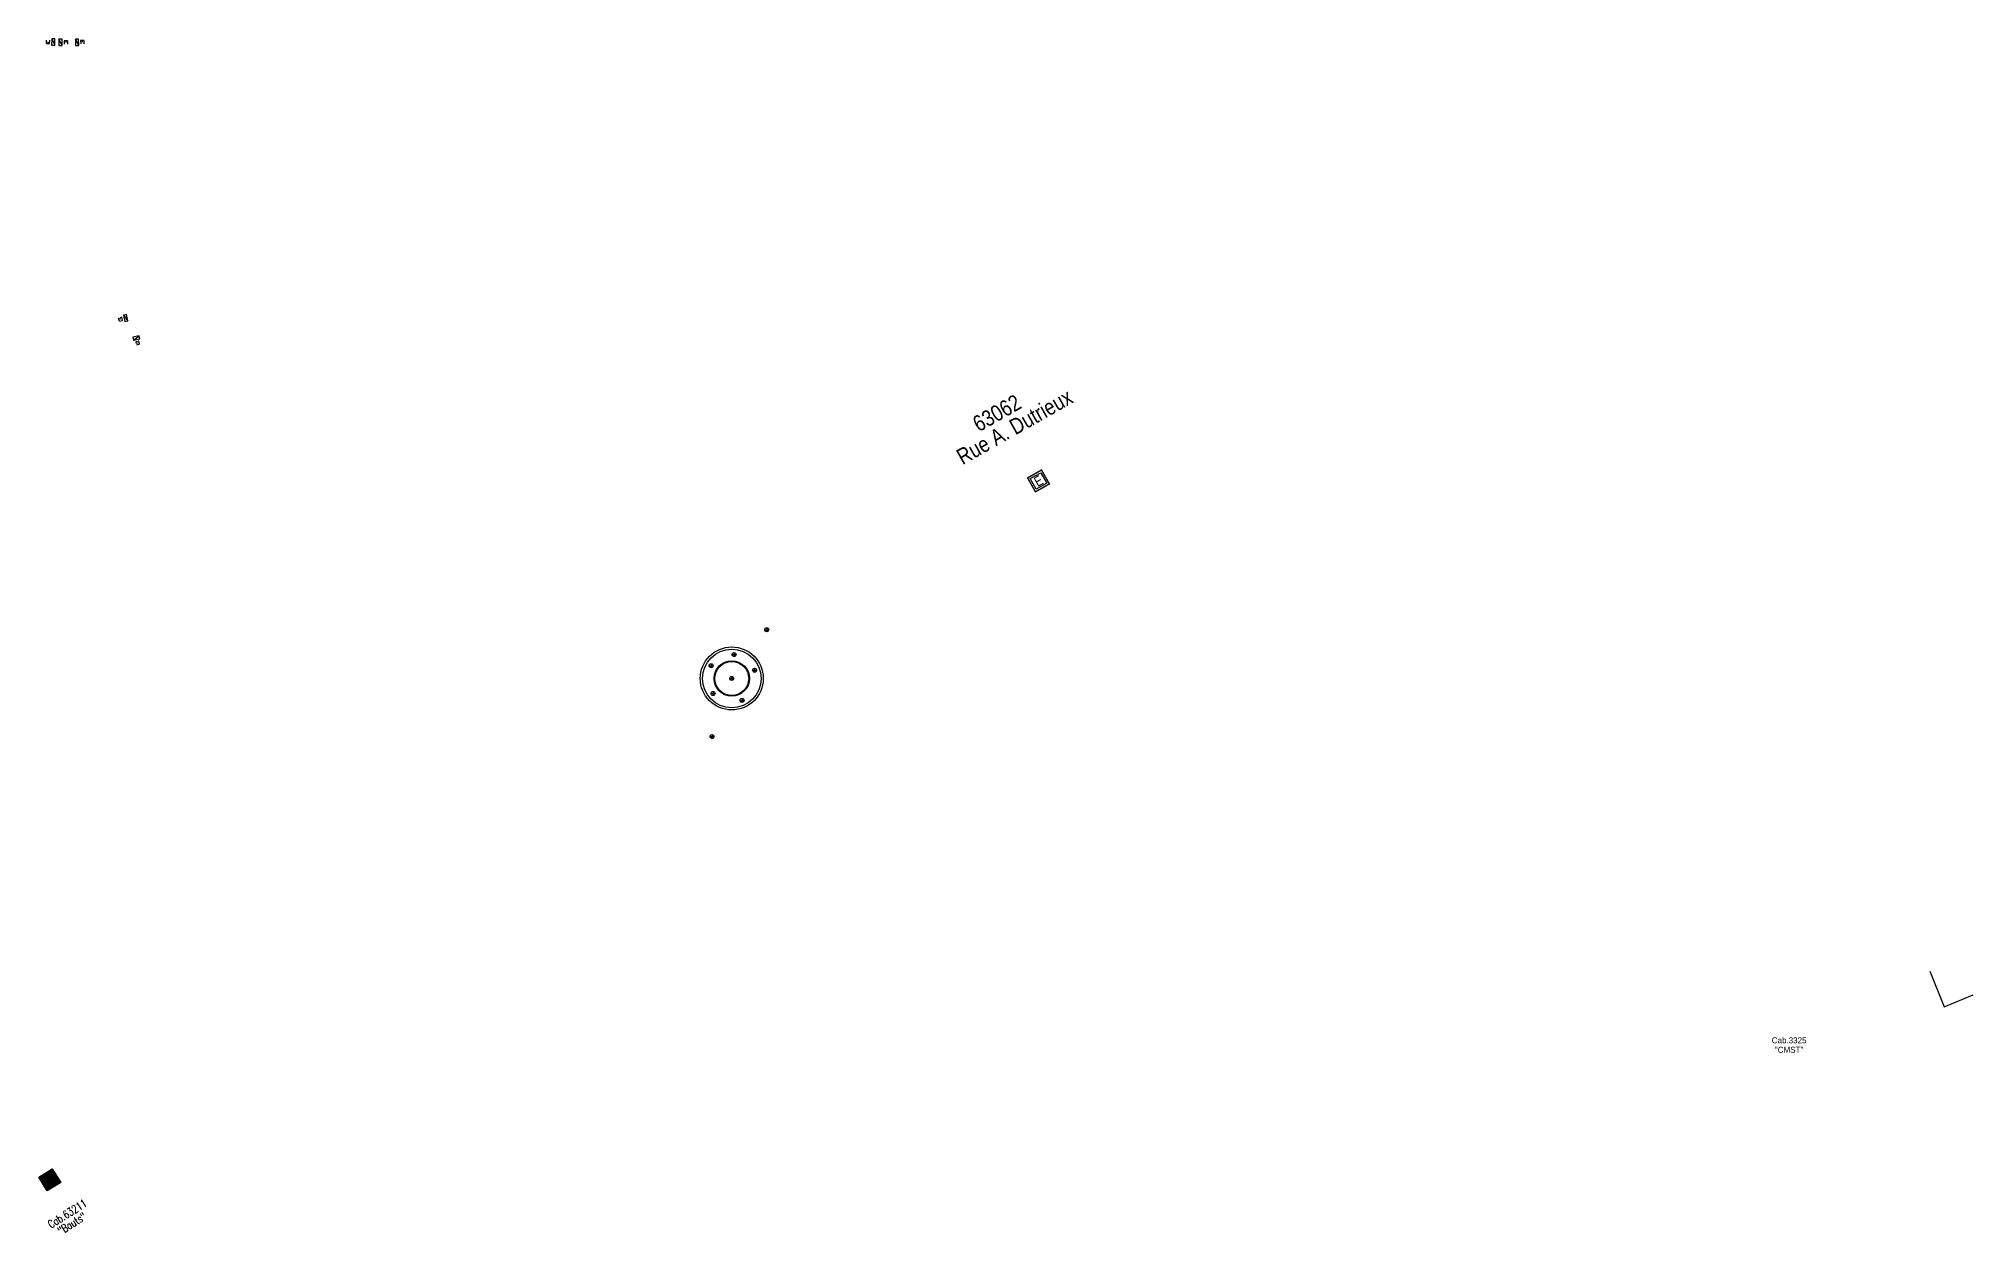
# Model space of a CAD drawing. Header units: millimetres. Extents: x 79023 to 80000, y 143085 to 143998.
# Drawn here: x 79516.5 to 80000, y 143699.6 to 143998 of the extents above; entities that cross this region are included whole.
import ezdxf
from ezdxf.enums import TextEntityAlignment as Align

# ---------------------------------------------------------------- set-up
doc = ezdxf.new("R2010")
doc.units = ezdxf.units.MM
doc.header["$MEASUREMENT"] = 0
doc.layers.get('0').update_dxf_attribs({"linetype": 'CONTINUOUS'})
for name, color, linetype in [('BB08', 7, 'CONTINUOUS'), ('BR01', 7, 'CONTINUOUS'), ('BR12', 7, 'CONTINUOUS'), ('M_200', 7, 'CONTINUOUS'), ('W0100', 7, 'CONTINUOUS'), ('W0430', 7, 'CONTINUOUS'), ('W0432', 7, 'CONTINUOUS')]:
    doc.layers.add(name, color=color, linetype=linetype)
doc.styles.add('B_ROMANS', font='ROMANS.shx', dxfattribs={"width": 0.75})
doc.styles.add('M_ROMANS', font='ROMANS.shx', dxfattribs={"width": 0.75})

# ---------------------------------------------------------------- blocks, each defined once
blk = doc.blocks.new('M_200_06')
at = {"color": 0, "linetype": 'Continuous', "flags": 128}
blk.add_lwpolyline([(-2, -2), (-2, 2), (2, 2), (2, -2)], close=True, dxfattribs=at)
at = {"color": 0, "linetype": 'Continuous'}
blk.add_solid([(-2, 2), (2, 2), (-2, -2), (2, -2)], dxfattribs=at)
at = {"color": 0, "linetype": 'Continuous', "style": 'M_ROMANS', "width": 0.75}
for tag, p in [('NUM', (5.63, 2.17)), ('NOM', (5.63, -0.33))]:
    blk.add_attdef(tag, text='', height=2, dxfattribs=at).set_placement(p, align=Align.MIDDLE)
at = {"color": 0, "linetype": 'Continuous', "style": 'M_ROMANS', "width": 0.75, "flags": 3}
for tag, p in [('DEF_LEG', (0, -5)), ('DEF_COUP', (0, -7.5)), ('DEF_TYPE', (0, -10))]:
    blk.add_attdef(tag, text='', height=1.2, dxfattribs=at).set_placement(p, align=Align.MIDDLE)
blk = doc.blocks.new('M_200_56')
at = {"color": 0, "linetype": 'Continuous', "const_width": 0.35, "flags": 128}
blk.add_lwpolyline([(2, 2), (2, -2), (-2, -2), (-2, 2)], close=True, dxfattribs=at)
at = {"color": 0, "linetype": 'Continuous'}
blk.add_lwpolyline([(-1.5, 1.5), (1.5, 1.5), (1.5, -1.5), (-1.5, -1.5)], close=True, dxfattribs=at)
at = {"color": 0, "linetype": 'Continuous', "width": 0.85}
blk.add_text('E', height=2.5, dxfattribs=at).set_placement((0, 0), align=Align.MIDDLE_CENTER)
for tag, p in [('NUM', (0, 15.06)), ('NOM', (0, 8.65))]:
    blk.add_attdef(tag, text='', height=4, dxfattribs=at).set_placement(p, align=Align.MIDDLE)
at = {"color": 0, "linetype": 'Continuous', "style": 'M_ROMANS', "width": 0.75, "flags": 3}
for tag, p in [('DEF_LEG', (-0.13, -4.99)), ('DEF_COUP', (-0.13, -7.49)), ('DEF_TYPE', (-0.13, -9.99))]:
    blk.add_attdef(tag, text='', height=1.2, dxfattribs=at).set_placement(p, align=Align.MIDDLE)
blk = doc.blocks.new('BR1209')
at = {"color": 0, "linetype": 'Continuous', "flags": 128}
for points in [[(-0.5, 0), (0.5, 0)], [(0, 0.5), (0, -0.5)]]:
    blk.add_lwpolyline(points, dxfattribs=at)
at = {"color": 0, "linetype": 'Continuous'}
blk.add_circle((0, 0), 0.5, dxfattribs=at)
at = {"color": 0, "linetype": 'Continuous', "style": 'B_ROMANS', "width": 0.75}
blk.add_attdef('NUM', text='', height=1.2, dxfattribs=at).set_placement((0, 2), align=Align.MIDDLE)
at = {"color": 0, "linetype": 'Continuous', "style": 'B_ROMANS', "width": 0.75, "flags": 3}
for tag, p in [('DEF_LEG', (0, -10)), ('DEF_COUP', (0, -12.5)), ('DEF_TYPE', (0, -15))]:
    blk.add_attdef(tag, text='', height=1.2, dxfattribs=at).set_placement(p, align=Align.MIDDLE)
blk = doc.blocks.new('T430')
at = {"flags": 128}
for points in [[(0.8, 0.8), (-0.8, 0.8)], [(-0.8, 0.8), (-0.8, 0)], [(0.8, 0.8), (-0.8, 0)], [(-0.8, 0), (0.8, 0)], [(-0.4, 2.1), (0.4, 2.1)], [(-0.4, 2.1), (-0.4, 1.3)], [(-0.4, 1.7), (0, 1.7)], [(-0.4, 1.3), (0.4, 1.3)], [(0.8, 0), (0.8, 0.8)]]:
    blk.add_lwpolyline(points, dxfattribs=at)
blk = doc.blocks.new('T432')
at = {"flags": 128}
for points in [[(0.8, 0.8), (-0.8, 0.8)], [(-0.8, 0.8), (-0.8, 0)], [(0.8, 0.8), (-0.8, 0)], [(-0.8, 0), (0.8, 0)], [(-0.4, 2.1), (-0.4, 1.3)], [(-0.4, 1.3), (0.4, 1.3)], [(-0.39, 2.1), (0.41, 2.1)], [(0, 1.7), (0.4, 1.7)], [(0.4, 1.3), (0.4, 1.7)], [(0.8, 0), (0.8, 0.8)]]:
    blk.add_lwpolyline(points, dxfattribs=at)

msp = doc.modelspace()

# ---------------------------------------------------------------- linework, layer by layer
at = {"layer": 'BR01', "color": 252}
for radius in [7.88, 7.33, 4.42, 4.23]:
    msp.add_circle((79689.72, 143838.04), radius, dxfattribs=at)
at = {"layer": 'W0100', "color": 252, "flags": 128}
msp.add_lwpolyline([(79989.17, 143764.82), (79992.68, 143755.9), (80000, 143758.93)], dxfattribs=at)

# ---------------------------------------------------------------- block references
at = {"layer": 'BR12', "color": 252}
for p in [(79698.46, 143850.23), (79684.57, 143841.22), (79690.31, 143844.01), (79689.72, 143838.04), (79695.44, 143840.1), (79685.05, 143834.28), (79692.3, 143832.56), (79684.81, 143823.52)]:
    msp.add_blockref('BR1209', p, dxfattribs=at)
at = {"layer": 'M_200'}
ref = msp.add_blockref('M_200_56', (79766.38, 143887.43), dxfattribs=dict(at, rotation=29.49905221232006))
ref.add_attrib('NUM', '63062', dxfattribs={"layer": '0', "color": 0, "linetype": 'Continuous', "height": 4, "rotation": 29.4991, "width": 0.85}).set_placement((79755.98, 143904.42), align=Align.MIDDLE)
ref.add_attrib('NOM', 'Rue A. Dutrieux', dxfattribs={"layer": '0', "color": 0, "linetype": 'Continuous', "height": 4, "rotation": 29.4991, "width": 0.85}).set_placement((79760.35, 143901.05), align=Align.MIDDLE)
ref = msp.add_blockref('M_200_06', (79519.28, 143712.68), dxfattribs=dict(at, rotation=32.1834288521003))
ref.add_attrib('NUM', 'Cab.63211', dxfattribs={"layer": '0', "color": 0, "linetype": 'Continuous', "height": 2, "rotation": 32.1834, "style": 'M_ROMANS', "width": 0.75}).set_placement((79523.66, 143704.21), align=Align.MIDDLE)
ref.add_attrib('NOM', '"Bauts"', dxfattribs={"layer": '0', "color": 0, "linetype": 'Continuous', "height": 2, "rotation": 32.1834, "style": 'M_ROMANS', "width": 0.75}).set_placement((79524.82, 143701.77), align=Align.MIDDLE)
at = {"layer": 'W0430'}
for p, rotation in [((79520.56, 143997.2), 89.81302386270603), ((79521.58, 143997.06), 269.8130238619776), ((79525.7, 143997.08), 271.4546724386876)]:
    msp.add_blockref('T430', p, dxfattribs=dict(at, rotation=rotation))
at = {"layer": 'W0432'}
for p, rotation in [((79538.64, 143928.26), 103.7256711906534), ((79538.64, 143928.26), 103.7256711906534), ((79540.84, 143923.55), 193.7256711906535), ((79540.84, 143923.55), 193.7256711906535)]:
    msp.add_blockref('T432', p, dxfattribs=dict(at, rotation=rotation))

# ---------------------------------------------------------------- texts
at = {"layer": 'BB08', "color": 252}
for s, p in [('Cab.3325', (79953.97, 143747.59)), ('"CMST"', (79953.97, 143745.19))]:
    msp.add_text(s, height=1.5, dxfattribs=at).set_placement(p, align=Align.MIDDLE)

doc.saveas('drawing.dxf')
